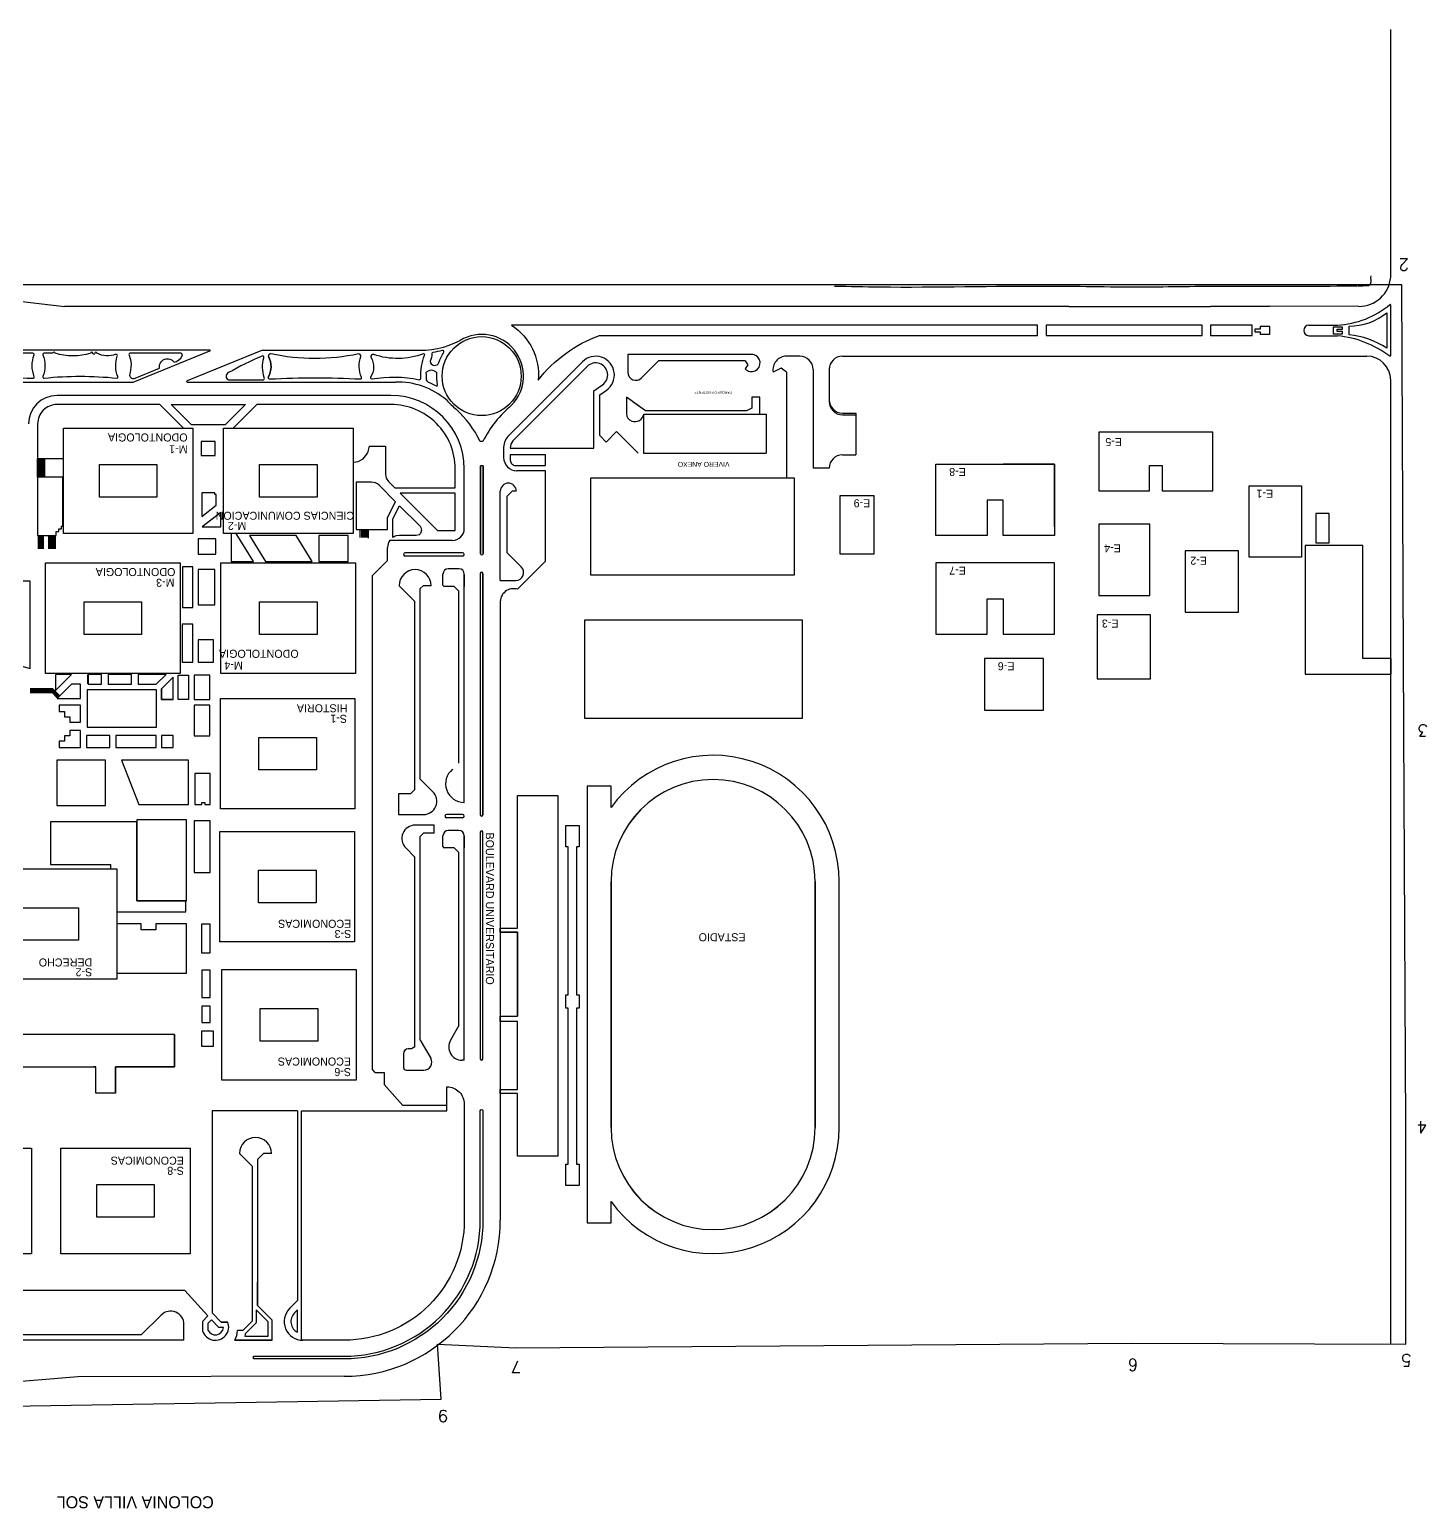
# Model space of a CAD drawing. Header units: millimetres. Extents: x 1062 to 2630, y 446 to 2121.
# Drawn here: x 2106 to 2630, y 1566 to 2121 of the extents above; entities that cross this region are included whole.
import ezdxf

# ---------------------------------------------------------------- set-up
doc = ezdxf.new("R2010")
doc.units = ezdxf.units.MM
for name, color, linetype in [('1 EDIFICIO_MOSHE', 5, 'Continuous'), ('2 AREA VERDE_MOSHE', 3, 'Continuous'), ('3 LIMITE GENERAL_MOSHE', 4, 'Continuous'), ('4 LINEAS_MOSHE', 6, 'Continuous'), ('5 TEXTO_MOSHE', 1, 'Continuous'), ('6 AREAS DEPORTIVAS', 194, 'Continuous'), ('7 ZONA DE PARQUEO MOSHE', 132, 'Continuous')]:
    doc.layers.add(name, color=color, linetype=linetype)
doc.styles.add('md', font='')
doc.styles.add('R', font='romans.shx')
doc.styles.get('md').set_extended_font_data('MicrogrammaDMedExt')

msp = doc.modelspace()

# ---------------------------------------------------------------- linework, layer by layer
at = {"layer": '1 EDIFICIO_MOSHE'}
for p, q in [((2446.21, 1958.2), (2488.2, 1958.2)), ((2490.76, 1958.2), (2471.54, 1958.2)), ((2490.76, 1934.68), (2490.76, 1958.2)), ((2616.91, 1885.25), (2616.91, 1879.36)), ((2130.93, 1722.11), (2130.93, 1731.96)), ((2138.36, 1722.11), (2130.93, 1722.11))]:
    msp.add_line(p, q, dxfattribs=at)
for points in [[(2571.51, 2009.81), (2567.9, 2009.81), (2567.9, 2008.91), (2565.89, 2008.91), (2565.89, 2007.91), (2567.9, 2007.91), (2567.9, 2007.01), (2571.51, 2007.01)], [(2598.79, 2009.66), (2595.28, 2009.66), (2595.28, 2007.16), (2598.79, 2007.16), (2598.79, 2007.96), (2596.78, 2007.96), (2596.78, 2008.86), (2598.79, 2008.86)], [(2167.44, 1932.12), (2118.79, 1932.12), (2118.79, 1971.77), (2167.44, 1971.77)], [(2227.51, 1932.12), (2178.86, 1932.12), (2178.86, 1971.77), (2227.51, 1971.77)], [(2526.42, 1948.14), (2526.42, 1957.7), (2531.2, 1957.7), (2531.2, 1948.14), (2550.17, 1948.14), (2550.17, 1970.27), (2507.44, 1970.27), (2507.44, 1948.14)], [(2153.93, 1945.84), (2132.3, 1945.84), (2132.3, 1958.05), (2153.93, 1958.05)], [(2214, 1945.84), (2192.37, 1945.84), (2192.37, 1958.05), (2214, 1958.05)], [(2446.21, 1931.47), (2446.21, 1958.2), (2490.76, 1958.2), (2490.76, 1931.47), (2471.54, 1931.47), (2471.54, 1944.69), (2465.43, 1944.69), (2465.43, 1931.47)], [(2563.85, 1923.31), (2563.85, 1950.04), (2583.47, 1950.04), (2583.47, 1923.31)], [(2410.35, 1924.39), (2410.35, 1946.46), (2422.97, 1946.46), (2422.97, 1924.39)], [(2593.88, 1939.68), (2588.88, 1939.68), (2588.88, 1928.67), (2593.88, 1928.67)], [(2507.33, 1908.95), (2526.55, 1908.95), (2526.55, 1935.68), (2507.33, 1935.68)], [(2606.4, 1927.67), (2584.87, 1927.67), (2584.87, 1879.36), (2606.4, 1879.36), (2616.91, 1879.36), (2616.91, 1885.25), (2606.4, 1885.25)], [(2162.59, 1879.66), (2112.13, 1879.66), (2112.13, 1921.11), (2162.59, 1921.11)], [(2228.41, 1879.66), (2177.95, 1879.66), (2177.95, 1921.11), (2228.41, 1921.11)], [(2490.76, 1921.16), (2446.21, 1921.16), (2446.21, 1894.43), (2465.43, 1894.43), (2465.43, 1907.64), (2471.54, 1907.64), (2471.54, 1894.43), (2490.76, 1894.43)], [(2539.82, 1925.66), (2539.82, 1902.64), (2559.84, 1902.64), (2559.84, 1925.66)], [(2148.17, 1894.28), (2126.55, 1894.28), (2126.55, 1906.49), (2148.17, 1906.49)], [(2214, 1894.28), (2192.37, 1894.28), (2192.37, 1906.49), (2214, 1906.49)], [(2506.78, 1877.61), (2526.8, 1877.61), (2526.8, 1901.64), (2506.78, 1901.64)], [(2464.44, 1885.29), (2464.44, 1865.92), (2486.56, 1865.92), (2486.56, 1885.29)], [(2228.18, 1828.8), (2177.72, 1828.8), (2177.72, 1870.25), (2228.18, 1870.25)], [(2213.77, 1843.42), (2192.14, 1843.42), (2192.14, 1855.63), (2213.77, 1855.63)], [(2228.03, 1778.92), (2177.57, 1778.92), (2177.57, 1820.36), (2228.03, 1820.36)], [(2138.88, 1764.89), (2088.42, 1764.89), (2088.42, 1806.34), (2138.88, 1806.34)], [(2213.62, 1793.53), (2191.99, 1793.53), (2191.99, 1805.75), (2213.62, 1805.75)], [(2124.46, 1779.51), (2102.84, 1779.51), (2102.84, 1791.72), (2124.46, 1791.72)], [(2228.68, 1727.02), (2178.22, 1727.02), (2178.22, 1768.47), (2228.68, 1768.47)], [(2214.27, 1741.64), (2192.64, 1741.64), (2192.64, 1753.85), (2214.27, 1753.85)], [(2106.87, 1661.84), (2058.22, 1661.84), (2058.22, 1701.49), (2106.87, 1701.49)], [(2166.44, 1661.84), (2117.79, 1661.84), (2117.79, 1701.49), (2166.44, 1701.49)], [(2152.93, 1675.56), (2131.3, 1675.56), (2131.3, 1687.77), (2152.93, 1687.77)]]:
    msp.add_lwpolyline(points, close=True, dxfattribs=at)
for points in [[(2382.49, 1962.16), (2336.69, 1962.16), (2336.69, 1977.02), (2382.49, 1977.02), (2382.49, 1962.31)], [(2160.47, 1744.07), (2160.47, 1731.96), (2138.36, 1731.96), (2138.36, 1722.11), (2138.36, 1731.96), (2160.47, 1731.96), (2160.47, 1744.07), (2064.96, 1744.07), (2064.96, 1731.96), (2087.08, 1731.96), (2087.08, 1722.11), (2094.51, 1722.11), (2094.51, 1731.96), (2130.93, 1731.96), (2130.1, 1731.96)]]:
    msp.add_lwpolyline(points, dxfattribs=at)
at = {"layer": '2 AREA VERDE_MOSHE'}
for p, q in [((2317.81, 1985.72), (2321.11, 1987.98)), ((2317.81, 1964.22), (2317.81, 1985.72)), ((2276.27, 1917.19), (2276.27, 1826.58)), ((2276.27, 1917.19), (2276.27, 1826.58)), ((2115.79, 1879.25), (2115.79, 1873.96)), ((2121.75, 1879.25), (2115.79, 1879.25)), ((2128.01, 1875.7), (2128.01, 1879.25)), ((2155.61, 1869.92), (2155.61, 1873.93)), ((2160.03, 1869.92), (2155.61, 1869.92)), ((2275.27, 1820.08), (2275.27, 1820.08)), ((2262.75, 1715.46), (2262.75, 1719.47))]:
    msp.add_line(p, q, dxfattribs=at)
for points in [[(2601.29, 2009.97, 0.168097), (2615.41, 2015.02), (2615.41, 2001.71, 0.121255), (2601.29, 2006.77), (2601.29, 2009.97)], [(2087.01, 1991.33, 0.212589), (2089.41, 1990.44, -0.022445), (2107.44, 1990.44, 0.535745), (2107.86, 1991.02, -0.183335), (2107.84, 1999.22, 0.484956), (2107.38, 1999.85), (2081.14, 1999.85, 1), (2080.28, 1999.85), (2079.38, 1999.85, 0.617809), (2078.74, 1998.42)], [(2111.12, 1991.08, 0.531575), (2111.55, 1990.49, -0.051774), (2138.83, 1990.48, 0.593054), (2139.18, 1991.07, -0.170547), (2139.01, 1998.73, 0.587615), (2138.51, 1999.43, -0.215928), (2131.33, 1999.85, 0.000074), (2131.33, 1999.85, 1), (2130.57, 1999.85, -1.029356), (2129.81, 1999.87, 0.971482), (2129.05, 1999.85, -0.150159), (2115.71, 1999.85, 1), (2114.86, 1999.85), (2111.51, 1999.85, 0.449669), (2111.11, 1999.22, -0.181975)], [(2143.63, 1991.57, 0.526391), (2145.77, 1990.52), (2154.86, 1994.22, -0.809126), (2160.34, 1996.45, 0.227962), (2163.44, 1998.88, 0.566294), (2162.6, 1999.85), (2144, 1999.85, 0.592474), (2143.47, 1999.1, -0.066871), (2144.25, 1995.71, -0.04155)], [(2180.83, 1989.8), (2193.57, 1989.8, 0.62645), (2194.18, 1990.74, -0.158565), (2194.08, 1998.13, 0.630634), (2193.38, 1998.78, 0.029661), (2180.83, 1992.55, 0.724287)], [(2195.64, 1990.83, 0.548315), (2196.23, 1990.18, -0.027454), (2230.32, 1990.17, 0.486346), (2230.68, 1990.75, -0.173498), (2230.4, 1998.67, 0.508359), (2229.54, 1999.56, -0.105079), (2196.71, 1999.59, 0.509228), (2195.73, 1998.66, -0.26417)], [(2234.08, 1990.8, 0.529913), (2234.61, 1990.21, -0.095272), (2252.3, 1989.89, 0.462212), (2252.95, 1990.6, -0.095629), (2254.35, 1999.14, 0.746642), (2253.93, 1999.58, -0.17364), (2235.27, 1999.36, 0.561665), (2234.22, 1998.36, -0.28227)], [(2256.41, 1996.87, 0.820294), (2259.76, 1996.42, -0.062989), (2261.56, 2000.24, 0.736808), (2261.01, 2000.87, -0.026556), (2257.46, 2000.15, 0.369552), (2257.12, 1999.75, -0.145824)], [(2254.92, 1990.16, 0.272151), (2255.72, 1989.01, -0.045586), (2258.69, 1987.58, 0.623302), (2259.26, 1988.01, -0.066097), (2258.99, 1992.43, 0.47789), (2254.81, 1992.43, -0.066141)], [(2321.11, 1987.98, 1.0974), (2315.38, 1994.88), (2287.45, 1966.95, 0.164329), (2286.52, 1964.22), (2317.81, 1964.22), (2317.81, 1985.72)], [(2155.02, 1980.58), (2116.41, 1980.58, 0.414214), (2109.15, 1973.33), (2109.15, 1960.36), (2118.79, 1960.36), (2118.79, 1971.77), (2163.84, 1971.77)], [(2227.51, 1958.95), (2227.71, 1958.95), (2229.43, 1959.23), (2231.36, 1960.25), (2233.11, 1962.49), (2233.64, 1964.96), (2239.65, 1964.96), (2239.65, 1954.5), (2239.95, 1952.97), (2240.82, 1951.67), (2243.18, 1949.31), (2265.86, 1949.31), (2265.86, 1956.45, 0.414214), (2241.73, 1980.58), (2191.35, 1980.58), (2182.53, 1971.77), (2227.51, 1971.77)], [(2299.79, 1957.71), (2299.79, 1961.71), (2286.53, 1961.71), (2286.53, 1959.71, 0.414214), (2288.53, 1957.71)], [(2237.27, 1950.27, 0.198912), (2234.43, 1951.44), (2228.71, 1951.44), (2228.71, 1933.67), (2240.43, 1933.67), (2240.43, 1938.18), (2243.49, 1944.05)], [(2276.27, 1917.19, 1), (2275.27, 1917.19), (2275.27, 1826.58, 1), (2276.27, 1826.58)], [(2275.27, 1734.98, 1), (2276.27, 1734.98), (2276.27, 1820.08, 1), (2275.27, 1820.08)], [(2208.19, 1715.46), (2231.72, 1715.46), (2262.75, 1715.46), (2262.75, 1724.47, -0.414214), (2269.26, 1717.96), (2269.26, 1674.41, -0.414214), (2224.21, 1629.36), (2208.19, 1629.36)], [(2224.21, 1623.35, 0.414214), (2275.27, 1674.41), (2275.27, 1715.46, -1), (2276.27, 1715.46), (2276.27, 1674.41, -0.414214), (2224.21, 1622.35), (2190.15, 1622.35), (2190.15, 1623.35)], [(2206.69, 1640.73), (2205.54, 1639.59, 0.516567), (2206.69, 1632.33)]]:
    msp.add_lwpolyline(points, format="xyb", close=True, dxfattribs=at)
for points in [[(2296.96, 1989.74, -0.14031), (2320, 2006.51), (2484.36, 2006.51), (2484.36, 2010.32), (2286.96, 2010.32, -0.282241), (2296.96, 1989.74)], [(2186.88, 1630.86), (2195.65, 1630.86), (2195.65, 1636.24), (2191.17, 1640.73), (2191.17, 1635.95), (2187.04, 1631.82, -0.022164), (2186.88, 1630.86)], [(2174.33, 1637.05), (2173.06, 1635.61), (2173.06, 1633.2, 0.794224), (2178.83, 1634.18), (2177.19, 1634.18), (2174.33, 1637.04)]]:
    msp.add_lwpolyline(points, format="xyb", dxfattribs=at)
for points in [[(2487.56, 2010.32), (2487.56, 2006.51), (2546.13, 2006.51), (2546.13, 2010.32)], [(2564.9, 2010.32), (2549.33, 2010.32), (2549.33, 2006.51), (2564.9, 2006.51)], [(2175.8, 1966.66), (2170.5, 1966.66), (2170.5, 1961.51), (2175.8, 1961.51)], [(2118.66, 1953.35), (2111.28, 1953.35), (2109.15, 1953.35), (2109.15, 1931.42), (2116.06, 1931.42), (2116.06, 1932.92), (2117.06, 1932.92), (2117.06, 1933.92), (2118.06, 1933.92), (2118.06, 1934.93), (2118.66, 1934.93)], [(2170.7, 1938.58), (2176.2, 1942.78), (2176.2, 1946.79), (2175.6, 1946.79), (2175.6, 1947.49), (2170.7, 1947.49)], [(2170.84, 1934.72), (2177.85, 1934.72), (2177.85, 1940.08)], [(2183.68, 1932.12), (2181.79, 1932.12), (2181.79, 1921.7), (2190.17, 1921.7)], [(2083.09, 1890.03), (2098.31, 1883.72), (2106.32, 1881.52), (2106.32, 1914.26), (2105.62, 1914.26), (2104.22, 1914.26), (2101.98, 1914.26), (2101.89, 1914.36), (2099.79, 1916.66), (2099.79, 1925.42), (2085.87, 1925.42), (2085.87, 1926.42), (2082.37, 1926.42), (2082.37, 1926.72), (2044.13, 1926.72), (2044.13, 1919.41)], [(2176.05, 1924.41), (2176.05, 1930.12), (2169.34, 1930.12), (2169.34, 1924.41)], [(2206.19, 1931.42), (2188.67, 1931.42), (2194.67, 1921.7), (2212.19, 1921.7)], [(2225.71, 1931.42), (2214.7, 1931.42), (2214.7, 1921.7), (2225.71, 1921.7)], [(2163.49, 1904.39), (2167.34, 1904.39), (2167.34, 1919.7), (2163.49, 1919.7)], [(2169.34, 1905.39), (2175.68, 1905.39), (2175.68, 1918.7), (2169.34, 1918.7)], [(2163.44, 1883.86), (2167.34, 1883.86), (2167.34, 1898.08), (2163.44, 1898.08)], [(2175.1, 1892.24), (2169.34, 1892.24), (2169.34, 1883.86), (2175.1, 1883.86)], [(2115.79, 1879.25), (2115.79, 1873.24), (2121.8, 1879.25)], [(2128.06, 1879.25), (2128.06, 1875.65), (2133.06, 1875.65), (2133.06, 1879.25)], [(2144.38, 1875.65), (2144.38, 1879.25), (2135.67, 1879.25), (2135.67, 1875.65)], [(2146.88, 1879.25), (2146.88, 1875.65), (2153.65, 1875.65), (2157.34, 1879.23), (2157.34, 1879.25)], [(2155.61, 1873.93), (2155.61, 1869.92), (2160.03, 1869.92), (2160.03, 1878.21)], [(2161.91, 1869.92), (2161.91, 1878.99), (2165.81, 1878.99), (2165.81, 1869.92)], [(2173.82, 1869.92), (2173.82, 1878.99), (2167.91, 1878.99), (2167.91, 1869.92)], [(2121.85, 1875.65), (2116.44, 1870.24), (2125.25, 1870.24), (2125.25, 1875.65)], [(2125.25, 1867.74), (2117.24, 1867.74), (2117.24, 1865.34), (2119.25, 1865.34), (2119.25, 1863.33), (2121.25, 1863.33), (2121.25, 1861.33), (2125.25, 1861.33)], [(2173.77, 1867.75), (2167.86, 1867.75), (2167.86, 1856.28), (2173.77, 1856.28)], [(2125.25, 1858.23), (2121.25, 1858.23), (2121.25, 1856.23), (2119.25, 1856.23), (2119.25, 1854.22), (2117.24, 1854.22), (2117.24, 1851.79), (2125.25, 1851.79)], [(2136.24, 1856.3), (2127.46, 1856.3), (2127.46, 1851.79), (2136.24, 1851.79)], [(2153.66, 1856.3), (2138.44, 1856.3), (2138.44, 1851.79), (2153.66, 1851.79)], [(2160.03, 1856.3), (2155.61, 1856.3), (2155.61, 1851.79), (2160.03, 1851.79)], [(2134.65, 1847.06), (2116.33, 1847.06), (2116.33, 1830.05), (2134.65, 1830.05)], [(2147.09, 1830.45), (2165.76, 1830.45), (2165.76, 1847.06), (2140.63, 1847.06)], [(2173.87, 1842.06), (2168.11, 1842.06), (2168.11, 1830.45), (2170.74, 1830.45), (2170.74, 1831.2), (2171.84, 1831.2), (2171.84, 1830.45), (2173.87, 1830.45)], [(2146.34, 1823.92), (2114.03, 1823.92), (2114.03, 1807.95), (2136.48, 1807.95), (2136.48, 1806.34), (2138.88, 1806.34), (2138.88, 1790.14), (2164.81, 1790.14), (2164.81, 1794.3), (2146.34, 1794.3)], [(2173.87, 1824.29), (2167.94, 1824.29), (2167.94, 1804.97), (2173.87, 1804.97)], [(2165.06, 1785.61), (2153.45, 1785.61), (2153.45, 1783.46), (2148.04, 1783.46), (2148.04, 1785.61), (2138.88, 1785.61), (2138.88, 1767.09), (2165.06, 1767.09)], [(2173.87, 1785.54), (2170.62, 1785.54), (2170.62, 1774.83), (2173.87, 1774.83)], [(2173.87, 1757.96), (2173.87, 1768.32), (2170.72, 1768.32), (2170.72, 1757.96)], [(2173.92, 1754.81), (2170.72, 1754.81), (2170.72, 1748.65), (2173.92, 1748.65)], [(2170.72, 1745.5), (2175.07, 1745.5), (2175.07, 1739.58), (2170.72, 1739.58)]]:
    msp.add_lwpolyline(points, close=True, dxfattribs=at)
for points in [[(2179.49, 1972.97), (2166.88, 1972.97), (2159.27, 1980.58), (2187.1, 1980.58), (2179.49, 1972.97)], [(2276.33, 1957.63), (2276.33, 1924.6), (2276.33, 1957.63), (2275.33, 1957.63), (2275.33, 1924.6), (2275.33, 1957.63)], [(2259.15, 1933.34), (2265.86, 1933.34), (2265.86, 1947.31), (2245.19, 1947.31), (2259.15, 1933.34)], [(2242.43, 1930.67), (2242.43, 1937.69), (2244.97, 1942.57), (2252.67, 1934.87), (2253, 1934.43), (2253.25, 1933.46), (2252.78, 1932.16), (2252.26, 1931.73), (2251.25, 1931.45), (2244.97, 1931.45), (2243.73, 1931.28), (2243.32, 1931.14), (2242.94, 1930.97), (2242.63, 1930.8), (2242.43, 1930.67)]]:
    msp.add_lwpolyline(points, dxfattribs=at)
msp.add_circle((2275.77, 1991.24), 14.82, dxfattribs=at)
for centre, radius, start, end in [((2188.79, 1994.82), 7.93, 329.8, 28.9912), ((2196.55, 1998.77), 0.832, 79.3709, 187.3167), ((2275.83, 1924.7), 0.512, 192.0804, 347.9196)]:
    msp.add_arc(centre, radius, start, end, dxfattribs=at)
for points, knots in [([(2609.4, 2028.84), (2609.39, 2028.41), (2609.36, 2027.39), (2609.57, 2025.84), (2608.8, 2025.28), (2608.54, 2025.09)], [0, 0, 0, 0, 1.324772, 3.133578, 4.054393, 4.054393, 4.054393, 4.054393]), ([(2604.19, 2025.04), (2590.95, 2024.87), (2575.4, 2024.73), (2549.12, 2025.05), (2523.96, 2024.33), (2479.83, 2025.39), (2440.79, 2024.2), (2413.88, 2024.8), (2408.24, 2024.92)], [7.796259, 7.796259, 7.796259, 7.796259, 47.490919, 54.387146, 86.557553, 122.876672, 186.628403, 203.528514, 203.528514, 203.528514, 203.528514])]:
    msp.add_open_spline(points, degree=3, knots=knots, dxfattribs=at)
msp.add_open_spline([(2608.54, 2025.09), (2607.11, 2025.07), (2605.78, 2025.06), (2604.44, 2025.04)], degree=3, dxfattribs=at)
at = {"layer": '3 LIMITE GENERAL_MOSHE'}
msp.add_lwpolyline([(2067.74, 1604.15), (2260.59, 1607.29), (2259.2, 1627.91), (2288.54, 1626.51), (2519.83, 1628.26), (2622.54, 1627.91), (2622.54, 1709.66), (2621.84, 1858.49), (2621.14, 2025.49), (1867.2, 2025.49)], dxfattribs=at)
at = {"layer": '4 LINEAS_MOSHE'}
for p, q in [((2109.15, 1953.35), (2109.15, 1960.36)), ((2109.4, 1953.35), (2109.4, 1960.36)), ((2109.65, 1953.35), (2109.65, 1960.36)), ((2109.9, 1953.35), (2109.9, 1960.36)), ((2109.9, 1953.35), (2109.9, 1960.36)), ((2110.15, 1953.35), (2110.15, 1960.36)), ((2110.4, 1953.35), (2110.4, 1960.36)), ((2110.65, 1953.35), (2110.65, 1960.36)), ((2110.9, 1953.35), (2110.9, 1960.36)), ((2111.15, 1953.35), (2111.15, 1960.36)), ((2111.4, 1953.35), (2111.4, 1960.36)), ((2111.65, 1953.35), (2111.65, 1960.36)), ((2111.9, 1953.35), (2111.9, 1960.36)), ((2230.21, 1930.67), (2230.21, 1933.67)), ((2230.71, 1933.42), (2230.71, 1930.67)), ((2231.22, 1933.42), (2231.22, 1930.67)), ((2231.72, 1933.42), (2231.72, 1930.67)), ((2232.22, 1933.42), (2232.22, 1930.67)), ((2232.72, 1933.42), (2232.72, 1930.67)), ((2233.22, 1933.67), (2233.22, 1930.42)), ((2109.35, 1931.42), (2109.35, 1926.42)), ((2109.85, 1926.42), (2109.85, 1931.42)), ((2110.35, 1926.42), (2110.35, 1931.42)), ((2110.85, 1926.42), (2110.85, 1931.42)), ((2111.35, 1926.42), (2111.35, 1931.42)), ((2113.35, 1926.42), (2113.35, 1931.42)), ((2113.85, 1926.42), (2113.85, 1931.42)), ((2114.35, 1926.42), (2114.35, 1931.42)), ((2114.85, 1926.42), (2114.85, 1931.42)), ((2115.36, 1926.42), (2115.36, 1931.42)), ((2115.86, 1926.42), (2115.86, 1931.42)), ((2106.32, 1873.96), (2114.77, 1873.96)), ((2106.32, 1873.45), (2114.71, 1873.45)), ((2106.32, 1872.95), (2114.64, 1872.95)), ((2106.32, 1872.45), (2114.57, 1872.45)), ((2114.57, 1872.45), (2116.61, 1870.42)), ((2114.64, 1872.95), (2116.89, 1870.71)), ((2114.71, 1873.45), (2117.17, 1870.99)), ((2114.77, 1873.96), (2117.45, 1871.27))]:
    msp.add_line(p, q, dxfattribs=at)
at = {"layer": '6 AREAS DEPORTIVAS'}
for p, q in [((2362.62, 1848.83), (2362.62, 1848.83)), ((2362.62, 1848.83), (2362.62, 1848.83)), ((2315.31, 1805.56), (2315.31, 1794.05)), ((2324.32, 1709.17), (2324.32, 1801.52)), ((2324.32, 1801.52), (2324.32, 1794.05)), ((2400.91, 1801.52), (2400.91, 1709.17))]:
    msp.add_line(p, q, dxfattribs=at)
for points in [[(2393.15, 1952.95), (2316.56, 1952.95), (2316.56, 1916.65), (2393.15, 1916.65)], [(2396.15, 1899.64), (2314.31, 1899.64), (2314.31, 1898.38), (2314.31, 1863.22), (2314.31, 1862.84), (2396.15, 1862.84)], [(2153.72, 1873.48), (2127.69, 1873.48), (2127.69, 1859.47), (2153.72, 1859.47)], [(2165.06, 1824.68), (2146.34, 1824.68), (2146.34, 1794.3), (2164.81, 1794.3), (2165.06, 1794.3)], [(2307.3, 1687.42), (2307.3, 1695.43), (2308.3, 1695.43), (2308.3, 1754), (2307.3, 1754), (2307.3, 1759.01), (2308.3, 1759.01), (2308.3, 1814.57), (2307.3, 1814.57), (2307.3, 1822.58), (2312.31, 1822.58), (2312.31, 1814.57), (2311.31, 1814.57), (2311.31, 1759.01), (2312.31, 1759.01), (2312.31, 1754), (2311.31, 1754), (2311.31, 1695.43), (2312.31, 1695.43), (2312.31, 1687.42)]]:
    msp.add_lwpolyline(points, close=True, dxfattribs=at)
for points in [[(2409.92, 1801.52, 0.72902), (2324.32, 1829.29), (2324.32, 1837.28), (2315.31, 1837.28), (2315.31, 1673.41), (2324.32, 1673.41), (2324.32, 1681.39, 0.726872), (2409.92, 1709.17)], [(2400.91, 1801.52, 1), (2324.32, 1801.52), (2324.32, 1794.05), (2324.32, 1709.17, 1), (2400.91, 1709.17)]]:
    msp.add_lwpolyline(points, format="xyb", close=True, dxfattribs=at)
msp.add_lwpolyline([(2282.77, 1782.53), (2289.28, 1782.53), (2289.28, 1751), (2289.28, 1782.53), (2282.77, 1782.53), (2282.77, 1784.03), (2289.28, 1784.03), (2289.28, 1833.84), (2304.3, 1833.84), (2304.3, 1698.44), (2289.28, 1698.44), (2289.28, 1721.96), (2282.77, 1721.96), (2282.77, 1723.46), (2289.28, 1723.46), (2289.28, 1748.99), (2282.77, 1748.99), (2282.77, 1751), (2289.28, 1751)], dxfattribs=at)
for centre, start, end in [((2362.62, 1801.52), 0, 180), ((2362.62, 1709.17), 180, 0)]:
    msp.add_arc(centre, 38.29, start, end, dxfattribs=at)
at = {"layer": '7 ZONA DE PARQUEO MOSHE'}
for p, q in [((2616.91, 2028.42), (2616.91, 2121.32)), ((2101.23, 2019.45), (2119.19, 2017.42)), ((2484.46, 2017.42), (2119.19, 2017.42)), ((2127.64, 2017.42), (2119.19, 2017.42)), ((2487.46, 2017.42), (2484.46, 2017.42)), ((2496.17, 2017.42), (2487.46, 2017.42)), ((2496.17, 2017.42), (2546.23, 2017.42)), ((2546.23, 2017.42), (2549.23, 2017.42)), ((2571.41, 2017.42), (2549.23, 2017.42)), ((2604.91, 2017.42), (2571.4, 2017.44)), ((2616.91, 1999.03), (2616.91, 2017.97)), ((2616.91, 2001.39), (2616.91, 2015.41)), ((2616.91, 2001.39), (2616.91, 2015.41)), ((2586.17, 2010.42), (2596.93, 2010.42)), ((2616.91, 2003.61), (2616.91, 2013.19)), ((2616.91, 2003.61), (2616.91, 2013.19)), ((2584.27, 2008.36), (2584.27, 2008.39)), ((2584.27, 2008.36), (2584.27, 2008.39)), ((2586.17, 2006.41), (2596.93, 2006.41)), ((2173.78, 2001), (2075.73, 2001)), ((2145.04, 1988.99), (2173.81, 2000.69)), ((2193.5, 2001), (2165.2, 1989.42)), ((2193.5, 2001), (2250.32, 2001)), ((2330.6, 1998.75), (2330.61, 1992.68)), ((2377.67, 1999.4), (2330.61, 1999.4)), ((2330.61, 1999.4), (2330.61, 1992.68)), ((2395.15, 1998.75), (2390.15, 1998.75)), ((2411.17, 1998.75), (2607.9, 1998.75)), ((2313.61, 1996.65), (2285.57, 1968.61)), ((2342.12, 1996.95), (2335.74, 1990.56)), ((2374.66, 1996.95), (2342.12, 1996.95)), ((2374.66, 1996.95), (2375.66, 1995.44)), ((2375.66, 1995.44), (2374.66, 1993.94)), ((2388.15, 1994.24), (2385.14, 1992.74)), ((2388.15, 1994.24), (2385.14, 1992.74)), ((2390.15, 1992.74), (2388.15, 1994.24)), ((2390.15, 1992.74), (2388.15, 1994.24)), ((2400.16, 1993.74), (2400.16, 1956.7)), ((2406.17, 1993.74), (2406.17, 1981.73)), ((2406.17, 1993.74), (2406.17, 1981.73)), ((2406.18, 1994.4), (2406.18, 1982.38)), ((2406.18, 1994.4), (2406.18, 1982.38)), ((2089.68, 1988.99), (2145.04, 1988.99)), ((2165.22, 1988.99), (2243.47, 1988.99)), ((2390.15, 1992.74), (2390.15, 1952.95)), ((2390.15, 1992.74), (2390.15, 1977.02)), ((2616.91, 1627.93), (2616.91, 1989.74)), ((2616.91, 1627.93), (2616.91, 1989.04)), ((2241.73, 1983.98), (2116.41, 1983.98)), ((2320.07, 1984.23), (2322.52, 1985.91)), ((2320.07, 1968.94), (2320.07, 1984.23)), ((2330.08, 1983.29), (2330.08, 1977.18)), ((2335.08, 1979.75), (2330.08, 1983.29)), ((2330.08, 1983.29), (2330.09, 1977.84)), ((2330.08, 1983.29), (2330.08, 1977.18)), ((2337.31, 1978.17), (2330.08, 1983.29)), ((2380.14, 1983.29), (2377.13, 1983.29)), ((2377.13, 1983.29), (2377.13, 1980.79)), ((2377.13, 1981.72), (2377.13, 1979.21)), ((2380.14, 1978.6), (2380.14, 1983.29)), ((2380.14, 1977.02), (2380.14, 1981.72)), ((2375.13, 1978.17), (2337.31, 1978.17)), ((2377.13, 1979.21), (2375.13, 1978.17)), ((2411.17, 1976.72), (2416.18, 1976.72)), ((2411.18, 1977.38), (2416.19, 1977.38)), ((2416.18, 1976.72), (2416.18, 1961.71)), ((2416.19, 1977.38), (2416.19, 1962.36)), ((2276.27, 1966.71), (2275.27, 1966.71)), ((2322.49, 1966.51), (2320.07, 1968.94)), ((2326.39, 1970.4), (2322.49, 1966.51)), ((2334.48, 1962.31), (2326.39, 1970.4)), ((2284.03, 1963.94), (2284.03, 1960.71)), ((2411.17, 1961.71), (2416.18, 1961.71)), ((2269.26, 1934.11), (2269.26, 1956.45)), ((2299.79, 1955.71), (2289.03, 1955.71)), ((2299.79, 1921.74), (2299.79, 1955.71)), ((2406.17, 1956.7), (2400.16, 1956.7)), ((2285.28, 1951.07), (2285.28, 1951.03)), ((2285.78, 1951.07), (2285.78, 1951.07)), ((2282.77, 1914.53), (2282.77, 1948.07)), ((2287.28, 1948.07), (2285.28, 1946.07)), ((2285.28, 1946.07), (2285.28, 1925.04)), ((2285.28, 1946.07), (2285.28, 1946.07)), ((2288.78, 1948.07), (2287.28, 1948.07)), ((2240.46, 1922.03), (2240.46, 1926.95)), ((2264.75, 1929.6), (2241.33, 1929.6)), ((2234.79, 1916.35), (2240.46, 1922.03)), ((2268.63, 1924.95), (2247.11, 1924.95)), ((2268.63, 1923.69), (2247.11, 1923.69)), ((2268.63, 1924.95), (2260.12, 1924.95)), ((2285.28, 1925.04), (2290.66, 1919.66)), ((2299.79, 1921.74), (2289.28, 1911.23)), ((2234.79, 1730.81), (2234.79, 1916.35)), ((2261.25, 1912.83), (2261.25, 1916.94)), ((2267.26, 1918.94), (2263.25, 1918.94)), ((2269.26, 1831.21), (2269.26, 1916.94)), ((2269.26, 1916.83), (2269.26, 1912.33)), ((2250.74, 1906.64), (2244.78, 1912.59)), ((2252.67, 1911.47), (2253.79, 1912.59)), ((2252.74, 1839.97), (2252.74, 1911.54)), ((2256.8, 1912.59), (2253.79, 1912.59)), ((2265.5, 1912.33), (2261.75, 1912.33)), ((2265.5, 1912.33), (2267.26, 1910.57)), ((2267.26, 1845.98), (2267.26, 1910.57)), ((2282.77, 1914.53), (2288.54, 1914.53)), ((2250.74, 1836.15), (2250.74, 1906.64)), ((2282.76, 1906.46), (2282.77, 1674.41)), ((2252.74, 1839.97), (2257.48, 1835.24)), ((2249.04, 1834.45), (2244.53, 1834.45)), ((2244.53, 1834.45), (2244.53, 1826.69)), ((2250.81, 1836.22), (2249.04, 1834.45)), ((2244.53, 1826.69), (2253.94, 1826.69)), ((2268.63, 1826.71), (2262.63, 1826.71)), ((2258, 1822.7), (2250.81, 1822.7)), ((2258, 1819.7), (2258, 1822.7)), ((2268.63, 1825.46), (2262.63, 1825.46)), ((2267.26, 1820.7), (2263.25, 1820.7)), ((2253.99, 1819.7), (2252.74, 1818.45)), ((2252.74, 1741.99), (2252.74, 1818.45)), ((2258, 1819.7), (2253.99, 1819.7)), ((2261.25, 1814.69), (2261.25, 1818.7)), ((2269.26, 1734.48), (2269.26, 1818.7)), ((2269.26, 1818.7), (2269.26, 1814.19)), ((2250.74, 1810.69), (2247.27, 1814.16)), ((2250.74, 1739.48), (2250.74, 1810.69)), ((2265.5, 1814.19), (2261.75, 1814.19)), ((2265.5, 1814.19), (2267.26, 1812.44)), ((2267.26, 1747.49), (2267.26, 1812.44)), ((2267.26, 1747.49), (2264.08, 1741.99)), ((2249.44, 1738.73), (2248.19, 1738.73)), ((2250.74, 1739.48), (2249.44, 1738.73)), ((2252.74, 1741.99), (2256.64, 1735.23)), ((2246.43, 1736.98), (2246.43, 1731.72)), ((2269.26, 1734.48), (2268.41, 1734.48)), ((2234.79, 1730.81), (2235.68, 1729.91)), ((2235.68, 1729.91), (2239.19, 1729.91)), ((2239.19, 1729.91), (2239.19, 1725.41)), ((2247.44, 1730.72), (2254.04, 1730.72)), ((2246.23, 1717.46), (2239.19, 1725.41)), ((2206.69, 1715.46), (2174.65, 1715.46)), ((2174.65, 1715.46), (2174.65, 1639.7)), ((2206.69, 1715.46), (2206.69, 1644.27)), ((2262.75, 1717.46), (2246.23, 1717.46)), ((2189.67, 1694.68), (2184.91, 1699.44)), ((2191.67, 1697.18), (2193.92, 1699.44)), ((2196.93, 1699.44), (2193.92, 1699.44)), ((2189.67, 1694.68), (2189.67, 1636.57)), ((2191.67, 1697.18), (2191.67, 1642.35)), ((2189.67, 1651.13), (2189.67, 1636.57)), ((2191.67, 1642.35), (2191.67, 1651.13)), ((2164.44, 1648.02), (2068.86, 1648.02)), ((2164.44, 1648.02), (2172.97, 1638.54)), ((2203.77, 1641.36), (2206.69, 1644.27)), ((2148.04, 1631.36), (2155.51, 1638.83)), ((2171.06, 1636.37), (2172.97, 1638.54)), ((2174.65, 1639.7), (2178.02, 1636.18)), ((2197.16, 1636.87), (2191.67, 1642.35)), ((2164.05, 1629.36), (2164.05, 1635.29)), ((2171.06, 1636.44), (2171.06, 1632.85)), ((2178.02, 1636.18), (2180.5, 1636.18)), ((2180.5, 1636.18), (2178.02, 1636.18)), ((2186.13, 1633.03), (2184.13, 1633.03)), ((2186.13, 1633.03), (2184.13, 1633.03)), ((2189.67, 1636.57), (2186.13, 1633.03)), ((2189.67, 1636.57), (2186.13, 1633.03)), ((2197.16, 1629.36), (2197.16, 1636.87)), ((2197.16, 1629.36), (2197.16, 1636.87)), ((2164.05, 1629.36), (2065.97, 1629.36)), ((2148.04, 1631.36), (2076.7, 1631.36)), ((2197.16, 1629.36), (2183.14, 1629.36)), ((2183.14, 1629.36), (2197.16, 1629.36)), ((2124.27, 1615.64), (2010.09, 1606.25)), ((2224.21, 1615.84), (2124.27, 1615.64))]:
    msp.add_line(p, q, dxfattribs=at)
for centre, radius, start, end in [((2605.06, 2029.31), 11.88, 269.2969, 355.7386), ((2595.26, 2043.67), 33.29, 272.8772, 309.971), ((2616.71, 2017.96), 0.202, 356.3523, 105.6182), ((2586.28, 2008.41), 2.01, 92.934, 267.066), ((2252.45, 2033.88), 32.95, 266.2834, 297.5312), ((2275.77, 1991.24), 15.67, 315.889, 121.0483), ((2593.05, 1967.55), 39.05, 53.0368, 84.2879), ((2173.78, 2000.84), 0.158, 283.7245, 89.3811), ((2318.57, 1991.69), 7.01, 304.3648, 135), ((2377.01, 1996.21), 3.26, 224.021, 78.3561), ((2390.2, 1993.62), 5.13, 90.589, 189.7998), ((2395.15, 1993.74), 5.01, 0, 90), ((2411.17, 1993.74), 5.01, 90, 180), ((2607.9, 1989.74), 9.01, 0, 90), ((2616.58, 1999.09), 0.337, 262.4867, 350.1491), ((2165.25, 1989.21), 0.222, 102.3864, 262.996), ((2244.32, 1960.88), 28.12, 49.6045, 91.7253), ((2333.62, 1992.68), 3, 180, 315), ((2116.41, 1973.33), 10.66, 90, 180), ((2241.73, 1956.45), 27.53, 0, 90), ((2300.81, 2019.08), 53.09, 223.8641, 229.3241), ((2411.17, 1981.73), 5.01, 180, 270), ((2411.18, 1982.38), 5.01, 180, 270), ((2236.86, 1947.44), 42.97, 26.6478, 46.9139), ((2314.44, 1947.65), 42.67, 129.9909, 153.4569), ((2333.08, 1977.18), 3, 180, 251.1028), ((2333.22, 1977.68), 3.52, 251.5493, 349.2323), ((2291.03, 1964.21), 7.01, 141.1172, 182.2041), ((2289.03, 1960.71), 5.01, 180, 270), ((2411.17, 1956.7), 5.01, 90, 180), ((2285.78, 1948.07), 3, 90, 180), ((2285.78, 1948.07), 3, 0, 90), ((2264.75, 1934.11), 4.51, 270, 0), ((2244.97, 1926.95), 4.51, 143.8718, 180), ((2247.11, 1924.32), 0.626, 90, 270), ((2268.63, 1924.32), 0.626, 270, 90), ((2250.79, 1912.59), 6.01, 0, 180), ((2263.25, 1916.94), 2, 90, 180), ((2267.26, 1916.94), 2, 0, 90), ((2288.54, 1917.53), 3, 270, 45), ((2261.75, 1912.83), 0.501, 180, 270), ((2287.76, 1906.46), 5.01, 72.2895, 184.9189), ((2269.26, 1838.22), 7.01, 129.1235, 270), ((2253.94, 1831.7), 5.01, 270, 45), ((2262.63, 1826.08), 0.626, 90, 270), ((2268.63, 1826.08), 0.626, 270, 90), ((2250.81, 1817.7), 5.01, 90, 225), ((2263.25, 1818.7), 2, 90, 180), ((2267.26, 1818.7), 2, 0, 90), ((2261.75, 1814.69), 0.501, 180, 270), ((2248.19, 1736.98), 1.75, 90, 180), ((2268.41, 1739.48), 5.01, 150, 270), ((2254.04, 1733.73), 3, 270, 30), ((2247.44, 1731.72), 1, 180, 270), ((2190.92, 1699.44), 6.01, 0, 180), ((2224.21, 1674.41), 58.57, 270, 0), ((2159.05, 1635.29), 5.01, 0, 135), ((2208.69, 1636.36), 7.01, 134.5844, 270.0108), ((2175.83, 1634.36), 5.01, 197.5311, 21.3217), ((2175.83, 1634.36), 5.01, 197.5311, 21.3217), ((2176.09, 1633.22), 8.04, 331.2986, 358.6765), ((2176.09, 1633.22), 8.04, 331.2986, 358.6765)]:
    msp.add_arc(centre, radius, start, end, dxfattribs=at)

# ---------------------------------------------------------------- texts
at = {"layer": '5 TEXTO_MOSHE'}
for s, height, rotation, style, p in [('2', 4.5, 180, 'R', (2623.75, 2035.27)), ('ODONTOLOGIA', 3.0034, 180, 'md', (2165.42, 1969.72)), ('M-1', 3.003, 180, 'md', (2165.42, 1965.29)), ('E-5', 3.003, 180, 'md', (2516.07, 1967.98)), ('E-8', 3.003, 180, 'md', (2457.48, 1956.76)), ('E-1', 3.003, 180, 'md', (2572.79, 1948.6)), ('E-9', 3.003, 180, 'md', (2421.62, 1945.02)), ('CIENCIAS COMUNICACION', 3.0034, 180, 'md', (2227.94, 1940.34)), ('M-2', 3.003, 180, 'md', (2187.47, 1936.52)), ('E-4', 3.003, 180, 'md', (2515.63, 1928.11)), ('E-2', 3.003, 180, 'md', (2547.98, 1923.45)), ('ODONTOLOGIA', 3.0034, 180, 'md', (2160.84, 1919.2)), ('M-3', 3.003, 180, 'md', (2160.52, 1915.17)), ('E-7', 3.003, 180, 'md', (2457.48, 1919.72)), ('E-3', 3.003, 180, 'md', (2514.81, 1899.87)), ('ODONTOLOGIA', 3.0034, 180, 'md', (2207.11, 1888.52)), ('M-4', 3.003, 180, 'md', (2186.16, 1884.12)), ('E-6', 3.003, 180, 'md', (2475.71, 1883.85)), ('HISTORIA', 3.003, 180, 'md', (2225.39, 1868.08)), ('S-1', 3.003, 180, 'md', (2225.24, 1864.11)), ('3', 4.5, 180, 'R', (2630.9, 1860.44)), ('BOULEVARD UNIVERSITARIO', 3.0034, 270, 'md', (2277.35, 1819.93)), ('ECONOMICAS', 3.003, 180, 'md', (2226.84, 1787.18)), ('S-3', 3.003, 180, 'md', (2226.84, 1783.36)), ('ESTADIO', 3.003, 180, 'md', (2374.82, 1782.14)), ('DERECHO', 3.003, 180, 'md', (2129.64, 1772.66)), ('S-2', 3.003, 180, 'md', (2129.64, 1768.99)), ('ECONOMICAS', 3.003, 180, 'md', (2226.75, 1735.47)), ('S-6', 3.003, 180, 'md', (2226.75, 1731.51)), ('4', 4.5, 180, 'R', (2630.68, 1711.62)), ('ECONOMICAS', 3.003, 180, 'md', (2164.03, 1698.28)), ('S-8', 3.003, 180, 'md', (2164.03, 1694.46)), ('7', 4.5, 180, 'R', (2290.65, 1621.6)), ('6', 4.5, 180, 'R', (2522.11, 1622.39)), ('5', 4.5, 180, 'R', (2624.71, 1624.16)), ('9', 4.5, 180, 'R', (2263.16, 1603.16)), ('COLONIA VILLA SOL', 4.5052, 180, 'md', (2175.25, 1570.81))]:
    msp.add_text(s, height=height, rotation=rotation, dxfattribs=dict(at, style=style)).set_placement(p)
at = {"layer": '5 TEXTO_MOSHE', "attachment_point": 1, "rotation": 180}
for s, insert, char_height, width in [('{\\fArial|b0|i0|c0|p34;PARQUEO EXISTENTE}', (2369.67, 1984.65), 0.9271, 17.1183), ('{\\fArial|b0|i0|c0|p34;VIVERO ANEXO}', (2368.82, 1957.2), 1.8429, 34.0276)]:
    msp.add_mtext(s, dxfattribs=dict(at, insert=insert, char_height=char_height, width=width))

doc.saveas('drawing.dxf')
